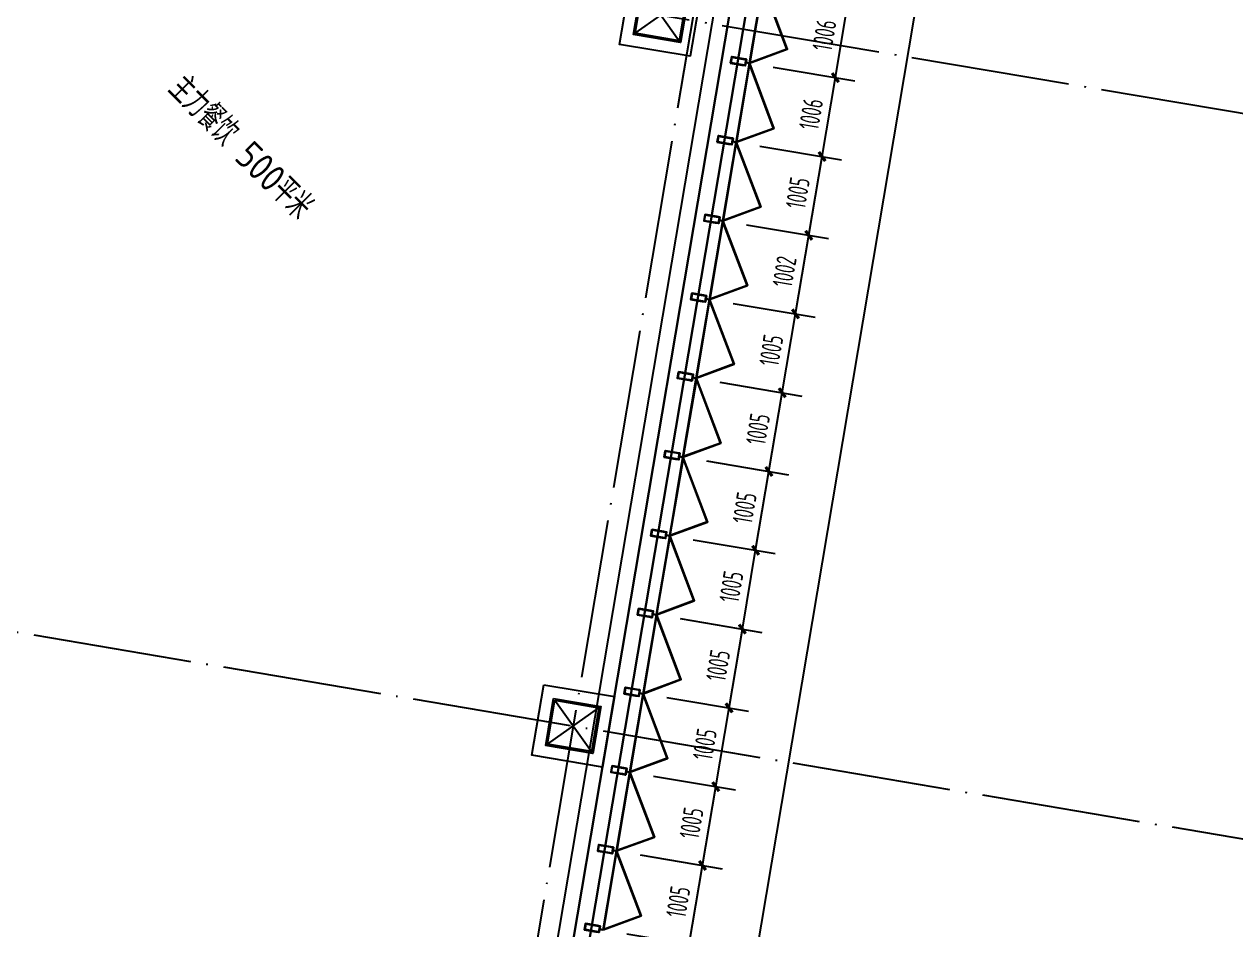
# Model space of a CAD drawing. Extents: x -936 to 12807311, y 101 to 1511157.
# Drawn here: x 12249616 to 12264854, y 1164018 to 1175407 of the extents above; entities that cross this region are included whole.
import ezdxf

# ---------------------------------------------------------------- set-up
doc = ezdxf.new("R2010")
doc.units = 0
doc.header["$LTSCALE"] = 1000
doc.header["$MEASUREMENT"] = 0
doc.linetypes.add('PX-GRID-T2$0$DOTE', pattern=[2.4200000000000004, 2, -0.2, 0.02, -0.2])
doc.layers.add('PX-GLAZ-F2$0$PX-GLAZ-F2$0$_EDO-ALUMINIUM-SECTION', color=90, linetype='Continuous', lineweight=30)
doc.layers.add('PX-GLAZ-F2$0$PX-GLAZ-F2$0$PX-GLAZ-F2$0$板边线', color=36, linetype='Continuous', lineweight=30)
for name, color, linetype in [('PX-GLAZ-F2$0$PX-GLAZ-F2$0$PX-GLAZ-F2$0$幕墙线', 104, 'Continuous'), ('PX-GLAZ-F2$0$PX-GLAZ-F2$0$PX-GLAZ-F2$0$平台轮廓', 3, 'Continuous'), ('PX-GRID-T2$0$DOTE', 1, 'Continuous'), ('PX-PLAN-F2-T2$0$PUB_DIM', 3, 'Continuous'), ('PX-PLAN-F2-T2$0$PUB_TEXT', 7, 'Continuous'), ('PX-PLAN-F2-T2$0$WALL', 9, 'Continuous'), ('TX-CORE-T2-F2$0$T2-COLS-F2$0$0S-COLS-LINE', 90, 'Continuous')]:
    doc.layers.add(name, color=color, linetype=linetype)
doc.styles.add('PX-PLAN-F2-T2$0$PX-PLAN-F1-T2$0$Standard', font='gbenor.shx', dxfattribs={"bigfont": 'gbcbig.shx'})
doc.styles.add('PX-PLAN-F2-T2$0$XD2008_T3', font='xd-hzs.shx', dxfattribs={"width": 0.7, "bigfont": 'xd-hztxt.shx'})
doc.dimstyles.new('PX-PLAN-F2-T2$0$_TCH_ARCH&&100', dxfattribs={"dimtxt": 250, "dimasz": 100, "dimexe": 250, "dimexo": 300, "dimgap": 100, "dimtad": 1, "dimdec": 0, "dimzin": 0, "dimdsep": 46, "dimtxsty": 'PX-PLAN-F2-T2$0$XD2008_T3', "dimblk": 'PX-PLAN-F2-T2$0$_ArchTick', "dimcen": 0.09, "dimclrd": 1, "dimclrt": 4, "dimazin": 2, "dimtfac": 1, "dimtdec": 0, "dimtix": 1, "dimtmove": 2, "dimatfit": 3, "dimfxl": 0, "dimtolj": 1, "dimtzin": 0, "dimarcsym": 0})

# ---------------------------------------------------------------- blocks, each defined once
blk = doc.blocks.new('PX-PLAN-F2-T2$0$_ArchTick')
at = {"color": 0, "linetype": 'ByBlock', "const_width": 0.4}
blk.add_lwpolyline([(-0.5, -0.5), (0.5, 0.5)], dxfattribs=at)
blk = doc.blocks.new('*D996')
at = {"layer": 'Defpoints', "color": 0, "transparency": 16777216}
for p in [(12258905.83230185, 1175909.396459182), (12259985.39335755, 1175727.299722159), (12258738.49091559, 1174917.312545056)]:
    blk.add_point(p, dxfattribs=at)
at = {"layer": 'PX-PLAN-F2-T2$0$PUB_DIM', "color": 0, "lineweight": -2, "transparency": 16777216}
for p, q in [((12259201.6534928, 1175859.498333152), (12260231.91101668, 1175685.717950466)), ((12259034.31210654, 1174867.414419025), (12260064.56963042, 1174693.63403634))]:
    blk.add_line(p, q, dxfattribs=at)
at = {"layer": 'PX-PLAN-F2-T2$0$PUB_DIM', "color": 1, "lineweight": -2, "transparency": 16777216}
blk.add_line((12259818.05197129, 1174735.215808032), (12259985.39335755, 1175727.299722159), dxfattribs=at)
at = {"layer": 'PX-PLAN-F2-T2$0$PUB_DIM', "color": 1, "lineweight": -2, "transparency": 16777216, "xscale": 100, "yscale": 100, "zscale": 100}
for p, rotation in [((12259985.39335755, 1175727.299722159), 80.42566368655513), ((12259818.05197129, 1174735.215808032), 260.4256636865551)]:
    blk.add_blockref('PX-PLAN-F2-T2$0$_ArchTick', p, dxfattribs=dict(at, rotation=rotation))
at = {"layer": 'PX-PLAN-F2-T2$0$PUB_DIM', "color": 4, "transparency": 16777216, "insert": (12259679.85677121, 1175268.681359619), "char_height": 250, "attachment_point": 5, "rotation": 80.42566368655513, "style": 'PX-PLAN-F2-T2$0$XD2008_T3'}
blk.add_mtext('\\A1;1006', dxfattribs=at)
blk = doc.blocks.new('*D997')
at = {"layer": 'Defpoints', "color": 0, "transparency": 16777216}
for p in [(12258738.49091559, 1174917.312545053), (12259818.05197129, 1174735.215808032), (12258571.08513966, 1173924.846896586)]:
    blk.add_point(p, dxfattribs=at)
at = {"layer": 'PX-PLAN-F2-T2$0$PUB_DIM', "color": 0, "lineweight": -2, "transparency": 16777216}
for p, q in [((12259034.31210654, 1174867.414419023), (12260064.56963042, 1174693.63403634)), ((12258866.90633062, 1173874.948770556), (12259897.1638545, 1173701.168387874))]:
    blk.add_line(p, q, dxfattribs=at)
at = {"layer": 'PX-PLAN-F2-T2$0$PUB_DIM', "color": 1, "lineweight": -2, "transparency": 16777216}
blk.add_line((12259650.64619537, 1173742.750159565), (12259818.05197129, 1174735.215808032), dxfattribs=at)
at = {"layer": 'PX-PLAN-F2-T2$0$PUB_DIM', "color": 1, "lineweight": -2, "transparency": 16777216, "xscale": 100, "yscale": 100, "zscale": 100}
for p, rotation in [((12259818.05197129, 1174735.215808032), 80.42566368671575), ((12259650.64619537, 1173742.750159565), 260.4256636867158)]:
    blk.add_blockref('PX-PLAN-F2-T2$0$_ArchTick', p, dxfattribs=dict(at, rotation=rotation))
at = {"layer": 'PX-PLAN-F2-T2$0$PUB_DIM', "color": 4, "transparency": 16777216, "insert": (12259512.48319011, 1174276.406578321), "char_height": 250, "attachment_point": 5, "rotation": 80.42566368671575, "style": 'PX-PLAN-F2-T2$0$XD2008_T3'}
blk.add_mtext('\\A1;1006', dxfattribs=at)
blk = doc.blocks.new('*D998')
at = {"layer": 'Defpoints', "color": 0, "transparency": 16777216}
for p in [(12258571.08513966, 1173924.846896589), (12259650.64619537, 1173742.750159567), (12258403.92789802, 1172933.854684387)]:
    blk.add_point(p, dxfattribs=at)
at = {"layer": 'PX-PLAN-F2-T2$0$PUB_DIM', "color": 0, "lineweight": -2, "transparency": 16777216}
for p, q in [((12258866.90633062, 1173874.948770558), (12259897.1638545, 1173701.168387874)), ((12258699.74908898, 1172883.956558357), (12259730.00661286, 1172710.176175673))]:
    blk.add_line(p, q, dxfattribs=at)
at = {"layer": 'PX-PLAN-F2-T2$0$PUB_DIM', "color": 1, "lineweight": -2, "transparency": 16777216}
blk.add_line((12259483.48895373, 1172751.757947365), (12259650.64619537, 1173742.750159567), dxfattribs=at)
at = {"layer": 'PX-PLAN-F2-T2$0$PUB_DIM', "color": 1, "lineweight": -2, "transparency": 16777216, "xscale": 100, "yscale": 100, "zscale": 100}
for p, rotation in [((12259650.64619537, 1173742.750159567), 80.42566368664089), ((12259483.48895373, 1172751.757947365), 260.4256636866409)]:
    blk.add_blockref('PX-PLAN-F2-T2$0$_ArchTick', p, dxfattribs=dict(at, rotation=rotation))
at = {"layer": 'PX-PLAN-F2-T2$0$PUB_DIM', "color": 4, "transparency": 16777216, "insert": (12259345.20168133, 1173284.677647989), "char_height": 250, "attachment_point": 5, "rotation": 80.42566368664089, "style": 'PX-PLAN-F2-T2$0$XD2008_T3'}
blk.add_mtext('\\A1;1005', dxfattribs=at)
blk = doc.blocks.new('*D999')
at = {"layer": 'Defpoints', "color": 0, "transparency": 16777216}
for p in [(12258403.92789802, 1172933.854684388), (12259483.48895373, 1172751.757947365), (12258237.1974135, 1171945.39250307)]:
    blk.add_point(p, dxfattribs=at)
at = {"layer": 'PX-PLAN-F2-T2$0$PUB_DIM', "color": 0, "lineweight": -2, "transparency": 16777216}
for p, q in [((12258699.74908898, 1172883.956558357), (12259730.00661286, 1172710.176175673)), ((12258533.01860446, 1171895.49437704), (12259563.27612834, 1171721.713994356))]:
    blk.add_line(p, q, dxfattribs=at)
at = {"layer": 'PX-PLAN-F2-T2$0$PUB_DIM', "color": 1, "lineweight": -2, "transparency": 16777216}
blk.add_line((12259316.75846921, 1171763.295766048), (12259483.48895373, 1172751.757947365), dxfattribs=at)
at = {"layer": 'PX-PLAN-F2-T2$0$PUB_DIM', "color": 1, "lineweight": -2, "transparency": 16777216, "xscale": 100, "yscale": 100, "zscale": 100}
for p, rotation in [((12259483.48895373, 1172751.757947365), 80.42566368664609), ((12259316.75846921, 1171763.295766048), 260.4256636866461)]:
    blk.add_blockref('PX-PLAN-F2-T2$0$_ArchTick', p, dxfattribs=dict(at, rotation=rotation))
at = {"layer": 'PX-PLAN-F2-T2$0$PUB_DIM', "color": 4, "transparency": 16777216, "insert": (12259178.25781825, 1172294.950451228), "char_height": 250, "attachment_point": 5, "rotation": 80.42566368664608, "style": 'PX-PLAN-F2-T2$0$XD2008_T3'}
blk.add_mtext('\\A1;1002', dxfattribs=at)
blk = doc.blocks.new('*D1000')
at = {"layer": 'Defpoints', "color": 0, "transparency": 16777216}
for p in [(12258237.1974135, 1171945.392503071), (12259316.7584692, 1171763.295766047), (12258070.03869141, 1170954.391514043)]:
    blk.add_point(p, dxfattribs=at)
at = {"layer": 'PX-PLAN-F2-T2$0$PUB_DIM', "color": 0, "lineweight": -2, "transparency": 16777216}
for p, q in [((12258533.01860445, 1171895.49437704), (12259563.27612833, 1171721.713994355)), ((12258365.85988236, 1170904.493388013), (12259396.11740624, 1170730.713005327))]:
    blk.add_line(p, q, dxfattribs=at)
at = {"layer": 'PX-PLAN-F2-T2$0$PUB_DIM', "color": 1, "lineweight": -2, "transparency": 16777216}
blk.add_line((12259149.59974711, 1170772.294777019), (12259316.7584692, 1171763.295766047), dxfattribs=at)
at = {"layer": 'PX-PLAN-F2-T2$0$PUB_DIM', "color": 1, "lineweight": -2, "transparency": 16777216, "xscale": 100, "yscale": 100, "zscale": 100}
for p, rotation in [((12259316.7584692, 1171763.295766047), 80.42566368656479), ((12259149.59974711, 1170772.294777019), 260.4256636865648)]:
    blk.add_blockref('PX-PLAN-F2-T2$0$_ArchTick', p, dxfattribs=dict(at, rotation=rotation))
at = {"layer": 'PX-PLAN-F2-T2$0$PUB_DIM', "color": 4, "transparency": 16777216, "insert": (12259011.31321494, 1171305.218866057), "char_height": 250, "attachment_point": 5, "rotation": 80.42566368656479, "style": 'PX-PLAN-F2-T2$0$XD2008_T3'}
blk.add_mtext('\\A1;1005', dxfattribs=at)
blk = doc.blocks.new('*D1001')
at = {"layer": 'Defpoints', "color": 0, "transparency": 16777216}
for p in [(12258070.03869141, 1170954.391514042), (12259149.59974711, 1170772.294777019), (12257902.87996932, 1169963.390525017)]:
    blk.add_point(p, dxfattribs=at)
at = {"layer": 'PX-PLAN-F2-T2$0$PUB_DIM', "color": 0, "lineweight": -2, "transparency": 16777216}
for p, q in [((12258365.85988236, 1170904.493388012), (12259396.11740624, 1170730.713005327)), ((12258198.70116027, 1169913.492398987), (12259228.95868416, 1169739.712016302))]:
    blk.add_line(p, q, dxfattribs=at)
at = {"layer": 'PX-PLAN-F2-T2$0$PUB_DIM', "color": 1, "lineweight": -2, "transparency": 16777216}
blk.add_line((12258982.44102503, 1169781.293787994), (12259149.59974711, 1170772.294777019), dxfattribs=at)
at = {"layer": 'PX-PLAN-F2-T2$0$PUB_DIM', "color": 1, "lineweight": -2, "transparency": 16777216, "xscale": 100, "yscale": 100, "zscale": 100}
for p, rotation in [((12259149.59974711, 1170772.294777019), 80.42566368663638), ((12258982.44102503, 1169781.293787994), 260.4256636866364)]:
    blk.add_blockref('PX-PLAN-F2-T2$0$_ArchTick', p, dxfattribs=dict(at, rotation=rotation))
at = {"layer": 'PX-PLAN-F2-T2$0$PUB_DIM', "color": 4, "transparency": 16777216, "insert": (12258844.15449285, 1170314.217877029), "char_height": 250, "attachment_point": 5, "rotation": 80.42566368663638, "style": 'PX-PLAN-F2-T2$0$XD2008_T3'}
blk.add_mtext('\\A1;1005', dxfattribs=at)
blk = doc.blocks.new('*D1002')
at = {"layer": 'Defpoints', "color": 0, "transparency": 16777216}
for p in [(12257902.87996932, 1169963.390525016), (12258982.44102503, 1169781.293787995), (12257735.72124723, 1168972.389535985)]:
    blk.add_point(p, dxfattribs=at)
at = {"layer": 'PX-PLAN-F2-T2$0$PUB_DIM', "color": 0, "lineweight": -2, "transparency": 16777216}
for p, q in [((12258198.70116028, 1169913.492398986), (12259228.95868416, 1169739.712016303)), ((12258031.54243819, 1168922.491409955), (12259061.79996207, 1168748.711027272))]:
    blk.add_line(p, q, dxfattribs=at)
at = {"layer": 'PX-PLAN-F2-T2$0$PUB_DIM', "color": 1, "lineweight": -2, "transparency": 16777216}
blk.add_line((12258815.28230294, 1168790.292798964), (12258982.44102503, 1169781.293787995), dxfattribs=at)
at = {"layer": 'PX-PLAN-F2-T2$0$PUB_DIM', "color": 1, "lineweight": -2, "transparency": 16777216, "xscale": 100, "yscale": 100, "zscale": 100}
for p, rotation in [((12258982.44102503, 1169781.293787995), 80.42566368669158), ((12258815.28230294, 1168790.292798964), 260.4256636866916)]:
    blk.add_blockref('PX-PLAN-F2-T2$0$_ArchTick', p, dxfattribs=dict(at, rotation=rotation))
at = {"layer": 'PX-PLAN-F2-T2$0$PUB_DIM', "color": 4, "transparency": 16777216, "insert": (12258676.99577077, 1169323.216888004), "char_height": 250, "attachment_point": 5, "rotation": 80.42566368669158, "style": 'PX-PLAN-F2-T2$0$XD2008_T3'}
blk.add_mtext('\\A1;1005', dxfattribs=at)
blk = doc.blocks.new('*D1003')
at = {"layer": 'Defpoints', "color": 0, "transparency": 16777216}
for p in [(12257735.72124723, 1168972.389535988), (12258815.28230294, 1168790.292798964), (12257568.56252514, 1167981.388546961)]:
    blk.add_point(p, dxfattribs=at)
at = {"layer": 'PX-PLAN-F2-T2$0$PUB_DIM', "color": 0, "lineweight": -2, "transparency": 16777216}
for p, q in [((12258031.54243819, 1168922.491409957), (12259061.79996207, 1168748.711027271)), ((12257864.3837161, 1167931.49042093), (12258894.64123998, 1167757.710038244))]:
    blk.add_line(p, q, dxfattribs=at)
at = {"layer": 'PX-PLAN-F2-T2$0$PUB_DIM', "color": 1, "lineweight": -2, "transparency": 16777216}
blk.add_line((12258648.12358085, 1167799.291809937), (12258815.28230294, 1168790.292798964), dxfattribs=at)
at = {"layer": 'PX-PLAN-F2-T2$0$PUB_DIM', "color": 1, "lineweight": -2, "transparency": 16777216, "xscale": 100, "yscale": 100, "zscale": 100}
for p, rotation in [((12258815.28230294, 1168790.292798964), 80.42566368655818), ((12258648.12358085, 1167799.291809937), 260.4256636865582)]:
    blk.add_blockref('PX-PLAN-F2-T2$0$_ArchTick', p, dxfattribs=dict(at, rotation=rotation))
at = {"layer": 'PX-PLAN-F2-T2$0$PUB_DIM', "color": 4, "transparency": 16777216, "insert": (12258509.83704868, 1168332.215898972), "char_height": 250, "attachment_point": 5, "rotation": 80.42566368655817, "style": 'PX-PLAN-F2-T2$0$XD2008_T3'}
blk.add_mtext('\\A1;1005', dxfattribs=at)
blk = doc.blocks.new('*D1004')
at = {"layer": 'Defpoints', "color": 0, "transparency": 16777216}
for p in [(12257568.56252515, 1167981.388546959), (12258648.12358085, 1167799.291809937), (12257401.40380306, 1166990.387557929)]:
    blk.add_point(p, dxfattribs=at)
at = {"layer": 'PX-PLAN-F2-T2$0$PUB_DIM', "color": 0, "lineweight": -2, "transparency": 16777216}
for p, q in [((12257864.3837161, 1167931.490420928), (12258894.64123998, 1167757.710038245)), ((12257697.22499401, 1166940.489431899), (12258727.48251789, 1166766.709049216))]:
    blk.add_line(p, q, dxfattribs=at)
at = {"layer": 'PX-PLAN-F2-T2$0$PUB_DIM', "color": 1, "lineweight": -2, "transparency": 16777216}
blk.add_line((12258480.96485876, 1166808.290820908), (12258648.12358085, 1167799.291809937), dxfattribs=at)
at = {"layer": 'PX-PLAN-F2-T2$0$PUB_DIM', "color": 1, "lineweight": -2, "transparency": 16777216, "xscale": 100, "yscale": 100, "zscale": 100}
for p, rotation in [((12258648.12358085, 1167799.291809937), 80.42566368667171), ((12258480.96485876, 1166808.290820908), 260.4256636866717)]:
    blk.add_blockref('PX-PLAN-F2-T2$0$_ArchTick', p, dxfattribs=dict(at, rotation=rotation))
at = {"layer": 'PX-PLAN-F2-T2$0$PUB_DIM', "color": 4, "transparency": 16777216, "insert": (12258342.67832659, 1167341.214909946), "char_height": 250, "attachment_point": 5, "rotation": 80.42566368667171, "style": 'PX-PLAN-F2-T2$0$XD2008_T3'}
blk.add_mtext('\\A1;1005', dxfattribs=at)
blk = doc.blocks.new('*D1005')
at = {"layer": 'Defpoints', "color": 0, "transparency": 16777216}
for p in [(12257401.40380305, 1166990.38755793), (12258480.96485876, 1166808.290820908), (12257234.24508097, 1165999.386568902)]:
    blk.add_point(p, dxfattribs=at)
at = {"layer": 'PX-PLAN-F2-T2$0$PUB_DIM', "color": 0, "lineweight": -2, "transparency": 16777216}
for p, q in [((12257697.22499401, 1166940.489431899), (12258727.48251789, 1166766.709049216)), ((12257530.06627192, 1165949.488442871), (12258560.3237958, 1165775.708060188))]:
    blk.add_line(p, q, dxfattribs=at)
at = {"layer": 'PX-PLAN-F2-T2$0$PUB_DIM', "color": 1, "lineweight": -2, "transparency": 16777216}
blk.add_line((12258313.80613667, 1165817.28983188), (12258480.96485876, 1166808.290820908), dxfattribs=at)
at = {"layer": 'PX-PLAN-F2-T2$0$PUB_DIM', "color": 1, "lineweight": -2, "transparency": 16777216, "xscale": 100, "yscale": 100, "zscale": 100}
for p, rotation in [((12258480.96485876, 1166808.290820908), 80.42566368666509), ((12258313.80613667, 1165817.28983188), 260.4256636866651)]:
    blk.add_blockref('PX-PLAN-F2-T2$0$_ArchTick', p, dxfattribs=dict(at, rotation=rotation))
at = {"layer": 'PX-PLAN-F2-T2$0$PUB_DIM', "color": 4, "transparency": 16777216, "insert": (12258175.5196045, 1166350.213920919), "char_height": 250, "attachment_point": 5, "rotation": 80.42566368666509, "style": 'PX-PLAN-F2-T2$0$XD2008_T3'}
blk.add_mtext('\\A1;1005', dxfattribs=at)
blk = doc.blocks.new('*D1006')
at = {"layer": 'Defpoints', "color": 0, "transparency": 16777216}
for p in [(12257234.24508097, 1165999.386568902), (12258313.80613667, 1165817.28983188), (12257067.08635888, 1165008.385579874)]:
    blk.add_point(p, dxfattribs=at)
at = {"layer": 'PX-PLAN-F2-T2$0$PUB_DIM', "color": 0, "lineweight": -2, "transparency": 16777216}
for p, q in [((12257530.06627192, 1165949.488442871), (12258560.3237958, 1165775.708060188)), ((12257362.90754984, 1164958.487453844), (12258393.16507371, 1164784.70707116))]:
    blk.add_line(p, q, dxfattribs=at)
at = {"layer": 'PX-PLAN-F2-T2$0$PUB_DIM', "color": 1, "lineweight": -2, "transparency": 16777216}
blk.add_line((12258146.64741458, 1164826.288842852), (12258313.80613667, 1165817.28983188), dxfattribs=at)
at = {"layer": 'PX-PLAN-F2-T2$0$PUB_DIM', "color": 1, "lineweight": -2, "transparency": 16777216, "xscale": 100, "yscale": 100, "zscale": 100}
for p, rotation in [((12258313.80613667, 1165817.28983188), 80.42566368666509), ((12258146.64741458, 1164826.288842852), 260.4256636866651)]:
    blk.add_blockref('PX-PLAN-F2-T2$0$_ArchTick', p, dxfattribs=dict(at, rotation=rotation))
at = {"layer": 'PX-PLAN-F2-T2$0$PUB_DIM', "color": 4, "transparency": 16777216, "insert": (12258008.36088241, 1165359.212931891), "char_height": 250, "attachment_point": 5, "rotation": 80.42566368666509, "style": 'PX-PLAN-F2-T2$0$XD2008_T3'}
blk.add_mtext('\\A1;1005', dxfattribs=at)
blk = doc.blocks.new('*D1007')
at = {"layer": 'Defpoints', "color": 0, "transparency": 16777216}
for p in [(12257067.08635888, 1165008.385579877), (12258146.64741459, 1164826.288842852), (12256899.92763679, 1164017.384590849)]:
    blk.add_point(p, dxfattribs=at)
at = {"layer": 'PX-PLAN-F2-T2$0$PUB_DIM', "color": 0, "lineweight": -2, "transparency": 16777216}
for p, q in [((12257362.90754983, 1164958.487453846), (12258393.16507372, 1164784.70707116)), ((12257195.74882775, 1163967.486464818), (12258226.00635163, 1163793.706082132))]:
    blk.add_line(p, q, dxfattribs=at)
at = {"layer": 'PX-PLAN-F2-T2$0$PUB_DIM', "color": 1, "lineweight": -2, "transparency": 16777216}
blk.add_line((12257979.4886925, 1163835.287853825), (12258146.64741459, 1164826.288842852), dxfattribs=at)
at = {"layer": 'PX-PLAN-F2-T2$0$PUB_DIM', "color": 1, "lineweight": -2, "transparency": 16777216, "xscale": 100, "yscale": 100, "zscale": 100}
for p, rotation in [((12258146.64741459, 1164826.288842852), 80.42566368656037), ((12257979.4886925, 1163835.287853825), 260.4256636865603)]:
    blk.add_blockref('PX-PLAN-F2-T2$0$_ArchTick', p, dxfattribs=dict(at, rotation=rotation))
at = {"layer": 'PX-PLAN-F2-T2$0$PUB_DIM', "color": 4, "transparency": 16777216, "insert": (12257841.20216032, 1164368.211942861), "char_height": 250, "attachment_point": 5, "rotation": 80.42566368656037, "style": 'PX-PLAN-F2-T2$0$XD2008_T3'}
blk.add_mtext('\\A1;1005', dxfattribs=at)
blk = doc.blocks.new('TX-CORE-T2-F2$0$T2-COLS-F2$0$COL-600X600')
at = {"layer": 'Defpoints'}
for p, q in [((-279.9999999990687, -280.0000000018626), (280, 280.0000000018626)), ((-280, 279.9999999981374), (280, -280.0000000018626))]:
    blk.add_line(p, q, dxfattribs=at)
blk.add_lwpolyline([(-450.0000000009313, 449.9999999981374), (449.9999999990687, 450), (450, -450), (-450, -450.0000000018626)], close=True, dxfattribs=at)
at = {"layer": 'TX-CORE-T2-F2$0$T2-COLS-F2$0$0S-COLS-LINE'}
for points in [[(-300, 300), (300, 300), (300, -300.0000000018626), (-300, -300)], [(-280, 279.9999999981374), (280, 280), (280, -280.0000000018626), (-280, -280.0000000018626)]]:
    blk.add_lwpolyline(points, close=True, dxfattribs=at)
blk = doc.blocks.new('TX-CORE-T2-F2$0$T2-COLS-F2')
at = {"layer": 'TX-CORE-T2-F2$0$T2-COLS-F2$0$0S-COLS-LINE', "rotation": 350.4236160359247}
for p in [(12257623.52638512, 1175522.158224724), (12256520.69131791, 1166581.031069017)]:
    blk.add_blockref('TX-CORE-T2-F2$0$T2-COLS-F2$0$COL-600X600', p, dxfattribs=at)
blk = doc.blocks.new('TX-CORE-T2-F2')
blk.add_blockref('TX-CORE-T2-F2$0$T2-COLS-F2', (0, 0))
blk = doc.blocks.new('PX-GLAZ-F2$0$PX-GLAZ-F2$0$标准块')
at = {"layer": 'PX-GLAZ-F2$0$PX-GLAZ-F2$0$_EDO-ALUMINIUM-SECTION'}
blk.add_line((0, 0), (0.003930399194359779, -45.99634640989825, 0.08170139435610035), dxfattribs=at)
at = {"layer": 'PX-GLAZ-F2$0$PX-GLAZ-F2$0$_EDO-ALUMINIUM-SECTION', "extrusion": (1.582938578771372e-17, 0.001776255547346146, 0.9999984224568711)}
for points in [[(40.00000000745058, -48.99682280369665), (40.00000000745058, -84.9997323684765), (40.00005751848221, -232.9989440002123), (-39.99993549473584, -232.9989529884207), (-39.99999388121068, -85.16722874860984), (-40.00000705569983, -45.9998373127823), (40.00000000745058, -45.99300130209959)], [(37.00000000931323, -48.99682280276532), (37.00000001117587, -84.9997323684765), (37.00000001117587, -84.9997323684765), (37.00005752034485, -229.9989538018185), (-36.99993549287319, -229.9989621157482), (-36.9999930113554, -84.99974068426889), (-36.99999394081533, -84.99973236940782), (-37.00000604242086, -48.99957150742597), (37.00000000745058, -48.99324819854563)]]:
    blk.add_lwpolyline(points, close=True, dxfattribs=at)
blk = doc.blocks.new('PX-GLAZ-F2')
at = {"layer": 'PX-GLAZ-F2$0$PX-GLAZ-F2$0$_EDO-ALUMINIUM-SECTION'}
blk.add_lwpolyline([(12224760.25128515, 1188028.388679824), (12226613.69519658, 1186174.955012612, -0.1072892985715656), (12231238.85093749, 1178985.017986849), (12237273.5785629, 1162848.563401733, 0.2675740430315334), (12240624.37258755, 1160082.915822869), (12251365.84168272, 1158270.878924541, 0.4142081068710295), (12256378.8234796, 1161836.591839584), (12258925.60882612, 1176931.819757678)], format="xyb", dxfattribs=at)
for points in [[(12258737.15706811, 1174917.537533975), (12259213.18012812, 1175092.027500361), (12258904.5349337, 1175909.615294885)], [(12258740.97463324, 1174922.1320889), (12259209.30368393, 1175093.801756146), (12258905.6471533, 1175898.17479568)], [(12258569.71466514, 1173925.078063637), (12259043.98720966, 1174093.535883401), (12258737.15706811, 1174917.537533975)], [(12258573.5223667, 1173929.614151328), (12259040.1129207, 1174095.343389416), (12258738.25263513, 1174905.998341047)], [(12258402.52085082, 1172934.092020367), (12258878.78953796, 1173110.037860324), (12258569.71466514, 1173925.078063637)], [(12258406.34092116, 1172938.701419912), (12258874.9115567, 1173111.803402632), (12258570.83233945, 1173913.669904415)], [(12258235.753887, 1171945.635992262), (12258711.59424287, 1172119.043040306), (12258402.52085082, 1172934.092020366)], [(12258239.56959238, 1171950.219519955), (12258707.71153498, 1172120.821091116), (12258403.63850634, 1172922.68374975)], [(12258068.55859193, 1170954.641172268), (12258545.0098643, 1171131.669225865), (12258235.753887, 1171945.635992261)], [(12258072.38052631, 1170959.261620324), (12258541.1321018, 1171133.428809796), (12258236.87385968, 1171934.24145585)], [(12257901.36329684, 1169963.646352227), (12258377.20365271, 1170137.053400271), (12258068.55845829, 1170954.641194808)], [(12257905.17900147, 1169968.229879649), (12258373.32519163, 1170138.832998717), (12258069.67067789, 1170943.200695602)], [(12257734.16800176, 1168972.651532208), (12258210.00835763, 1169146.058580253), (12257901.36329684, 1169963.646352225)], [(12257737.98370714, 1168977.235059905), (12258206.12383074, 1169147.835968178), (12257901.87235301, 1169948.630810234)], [(12257566.39810042, 1167978.029581907), (12258042.81306255, 1168155.063760235), (12257734.16800106, 1168972.651528039)], [(12257570.21986504, 1167982.650167272), (12258038.93533888, 1168156.823241957), (12257734.67734227, 1168957.635241836)], [(12257399.20280516, 1166987.034761945), (12257875.61776747, 1167164.068940215), (12257566.36179017, 1167978.035706611)], [(12257403.02456979, 1166991.655347309), (12257871.7400438, 1167165.828421938), (12257567.48204719, 1167966.64042182)], [(12257232.58211652, 1165999.667072154), (12257708.42247239, 1166173.074120198), (12257399.16649509, 1166987.040886594)], [(12257236.3978219, 1166004.250599851), (12257704.53794549, 1166174.851508123), (12257400.28646777, 1166975.64635018)], [(12257065.38682144, 1165008.672252135), (12257541.22717731, 1165182.07930018), (12257232.54554353, 1165999.673241175)], [(12257069.20232127, 1165013.255704927), (12257537.34861208, 1165183.85886067), (12257233.65818291, 1165988.232777549)], [(12256898.19152636, 1164017.677432117), (12257374.03188222, 1164191.084480161), (12257065.38682144, 1165008.672252134)], [(12256902.00723174, 1164022.260959814), (12257370.15342153, 1164192.864078746), (12257066.4990395, 1164997.231752794)]]:
    blk.add_lwpolyline(points, close=True, dxfattribs=at)
at = {"layer": 'PX-GLAZ-F2$0$PX-GLAZ-F2$0$PX-GLAZ-F2$0$幕墙线'}
blk.add_lwpolyline([(12256898.19149198, 1164017.677397739), (12257374.03184785, 1164191.084445785), (12257065.38677912, 1165008.672214867), (12257541.22714293, 1165182.079265803), (12257232.54200506, 1165999.652432778), (12257708.42243801, 1166173.074085823), (12257399.16646072, 1166987.040852245), (12257875.61773309, 1167164.068905838), (12257566.38761754, 1167977.96760371), (12258042.81302817, 1168155.063725857), (12257734.16796851, 1168972.651504489), (12258210.00832325, 1169146.058545876), (12257901.36331191, 1169963.646335869), (12258377.20361833, 1170137.053365896), (12258068.55851891, 1170954.640908815), (12258545.00982992, 1171131.669191489), (12258235.75384312, 1171945.635982889), (12258711.59420849, 1172119.04300593), (12258402.52081645, 1172934.09198599), (12258878.78950358, 1173110.037825947), (12258569.71463461, 1173925.078052037), (12259043.98717528, 1174093.535849025), (12258737.154078, 1174917.519980386), (12259213.18009374, 1175092.027465985), (12258904.53463494, 1175909.615092913)], dxfattribs=at)
at = {"layer": 'PX-GLAZ-F2$0$PX-GLAZ-F2$0$PX-GLAZ-F2$0$平台轮廓', "ltscale": 100}
blk.add_lwpolyline([(12224100.1653158, 1188475.75602978), (12223535.18085895, 1187910.770840481), (12225942.02942006, 1185503.928528109, -0.1072895632526993), (12230349.13991877, 1178652.956953138), (12236383.05545681, 1162515.910651781, 0.2675740428470937), (12240465.63208266, 1159146.271074891), (12251256.42476282, 1157325.913514771, 0.414208106871037), (12258631.84625697, 1162572.019872548), (12261003.95114493, 1176631.887139511, -0.414213222373079), (12266766.08529776, 1180730.393204295), (12271464.47561844, 1179938.386453936, -0.197624323764968), (12274687.28636963, 1177917.663836213), (12277074.97876072, 1174576.912662164, 0.1972663651005048), (12281463.10264201, 1171846.089276327), (12294714.9260508, 1169610.329047972), (12294846.94838936, 1170392.853351991)], format="xyb", dxfattribs=at)
at = {"layer": 'PX-GLAZ-F2$0$PX-GLAZ-F2$0$PX-GLAZ-F2$0$板边线', "color": 30}
blk.add_lwpolyline([(12229273.0996878, 1193648.597605203), (12224347.57565513, 1188723.342640019), (12226754.40381288, 1186316.49592862, -0.107289298571393), (12231425.46680681, 1179055.194763648), (12237460.19443223, 1162918.740178538, 0.2675740430316652), (12240656.9289615, 1160280.248810203), (12251398.39805667, 1158468.211911886, 0.4142081068710582), (12256180.89793185, 1161869.98400325), (12261231.54395663, 1191806.018063687)], format="xyb", dxfattribs=at)
at = {"layer": 'PX-GLAZ-F2$0$PX-GLAZ-F2$0$_EDO-ALUMINIUM-SECTION', "extrusion": (-0.004850477704562907, -0.01807677960841702, 0.9998248361113192), "rotation": 275.4448645573523}
for p in [(11535422.95165439, 4310984.354960184, -80660.89595858598), (11535518.53938798, 4309980.764434941, -80680.70400419492), (11535613.88072587, 4308980.481214802, -80661.97919802678), (11535708.9786547, 4307983.473967543, -80604.72095355655), (11535804.32083702, 4306982.459666652, -80624.57722480831), (11535899.62609709, 4305982.164068112, -80605.85218692214), (11535995.00520386, 4304982.597707006, -80548.54603711006), (11536090.65910114, 4303978.64715685, -80529.75258034044), (11536186.03794026, 4302977.636349982, -80549.60891699942), (11536280.99682812, 4301981.69698142, -80492.37066268947), (11536376.37393364, 4300981.429386112, -80473.64614900878), (11536471.71611552, 4299981.137311061, -80454.92117708127)]:
    blk.add_blockref('PX-GLAZ-F2$0$PX-GLAZ-F2$0$标准块', p, dxfattribs=at)
blk = doc.blocks.new('PX-GRID-T2')
at = {"layer": 'PX-GRID-T2$0$DOTE', "linetype": 'PX-GRID-T2$0$DOTE'}
for p, q in [((12264606.043243, 1214504.01838636), (12254347.04418468, 1153695.64098645)), ((12224984.91602942, 1181028.827299623), (12271231.47582631, 1173226.556729449)), ((12223487.68191438, 1172154.240548404), (12269734.24171126, 1164351.969978237))]:
    blk.add_line(p, q, dxfattribs=at)
blk = doc.blocks.new('PX-PLAN-F2-T2')
at = {"layer": 'PX-PLAN-F2-T2$0$WALL'}
for p, q in [((12258538.78855274, 1177047.787841749), (12255983.68503234, 1161903.256698781)), ((12258736.00145224, 1177014.51514621), (12256180.89793185, 1161869.984003243))]:
    blk.add_line(p, q, dxfattribs=at)
at = {"layer": 'PX-PLAN-F2-T2$0$PUB_TEXT', "color": 4, "insert": (12251645.55760781, 1174810.50574004), "char_height": 350, "attachment_point": 1, "rotation": 315, "style": 'PX-PLAN-F2-T2$0$PX-PLAN-F1-T2$0$Standard'}
blk.add_mtext_dynamic_manual_height_columns('主力餐饮 500平米', width=3865.735127830953, gutter_width=14086.50158833743, heights=[0], dxfattribs=at)
at = {"layer": 'PX-PLAN-F2-T2$0$PUB_DIM'}
for p1, p2, distance, picture, middle in [((12258738.49091559, 1174917.312545056), (12258905.83230185, 1175909.396459183), -1094.8110771368274, '*D996', (12259679.85677121, 1175268.681359619)), ((12258571.08513966, 1173924.846896587), (12258738.49091559, 1174917.312545053), -1094.8110771344873, '*D997', (12259512.48319011, 1174276.406578321)), ((12258403.92789802, 1172933.854684387), (12258571.08513966, 1173924.846896588), -1094.811077145546, '*D998', (12259345.20168133, 1173284.677647989)), ((12258237.1974135, 1171945.39250307), (12258403.92789802, 1172933.854684387), -1094.8110771457011, '*D999', (12259178.25781825, 1172294.950451228)), ((12258070.03869141, 1170954.391514043), (12258237.1974135, 1171945.392503072), -1094.8110771351842, '*D1000', (12259011.31321494, 1171305.218866057)), ((12257902.87996932, 1169963.390525017), (12258070.03869141, 1170954.391514042), -1094.8110771348358, '*D1001', (12258844.15449285, 1170314.217877029)), ((12257735.72124723, 1168972.389535985), (12257902.87996932, 1169963.390525016), -1094.811077145546, '*D1002', (12258676.99577077, 1169323.216888004)), ((12257568.56252514, 1167981.38854696), (12257735.72124723, 1168972.389535988), -1094.8110771460108, '*D1003', (12258509.83704868, 1168332.215898972)), ((12257401.40380306, 1166990.38755793), (12257568.56252514, 1167981.388546958), -1094.811077145546, '*D1004', (12258342.67832659, 1167341.214909946)), ((12257234.24508097, 1165999.386568902), (12257401.40380306, 1166990.38755793), -1094.811077134681, '*D1005', (12258175.5196045, 1166350.213920919)), ((12257067.08635888, 1165008.385579875), (12257234.24508097, 1165999.386568902), -1094.8110771346808, '*D1006', (12258008.36088241, 1165359.212931891)), ((12256899.92763679, 1164017.384590849), (12257067.08635888, 1165008.385579876), -1094.8110771441743, '*D1007', (12257841.20216032, 1164368.211942861))]:
    dim = blk.add_aligned_dim(p1=p1, p2=p2, distance=distance, dimstyle='PX-PLAN-F2-T2$0$_TCH_ARCH&&100', dxfattribs=at)
    dim.commit()
    dim.dimension.update_dxf_attribs({"geometry": picture, "text_midpoint": middle})

msp = doc.modelspace()

# ---------------------------------------------------------------- block references
for name in ['TX-CORE-T2-F2', 'PX-PLAN-F2-T2', 'PX-GRID-T2', 'PX-GLAZ-F2']:
    msp.add_blockref(name, (0, 0))

doc.saveas('drawing.dxf')
